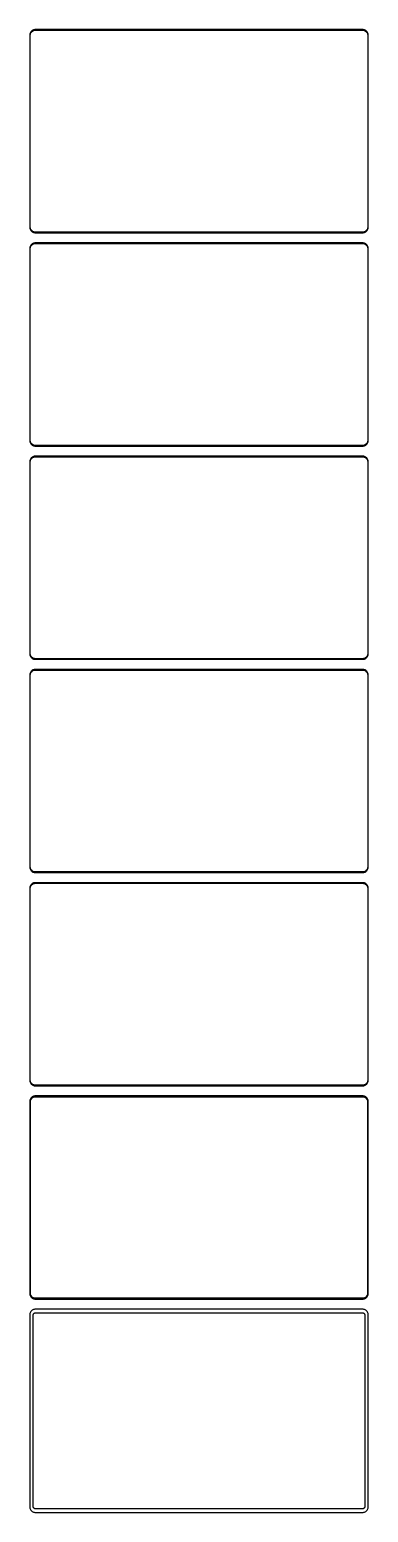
# Model space of a CAD drawing. Header units: metres. Extents: x -150 to 150, y 2745 to 5571.
# Drawn here: x -150 to 150, y 2745 to 4059 of the extents above; entities that cross this region are included whole.
import ezdxf

# ---------------------------------------------------------------- set-up
doc = ezdxf.new("R2010")
doc.units = ezdxf.units.M

msp = doc.modelspace()

# ---------------------------------------------------------------- linework, layer by layer
for p, q in [((-149.961, 4054.63), (-150, 4054)), ((-150, 4054), (-150, 3884)), ((-149.843, 4055.24), (-149.961, 4054.63)), ((-149.649, 4055.84), (-149.843, 4055.24)), ((-149.382, 4056.41), (-149.649, 4055.84)), ((-149.5, 4053.75), (-149.463, 4054.35)), ((-149.5, 3884.25), (-149.5, 4053.75)), ((-149.463, 4054.35), (-149.351, 4054.93)), ((-149.045, 4056.94), (-149.382, 4056.41)), ((-149.351, 4054.93), (-149.166, 4055.5)), ((-149.166, 4055.5), (-148.912, 4056.04)), ((-148.645, 4057.42), (-149.045, 4056.94)), ((-148.912, 4056.04), (-148.593, 4056.54)), ((-148.187, 4057.85), (-148.645, 4057.42)), ((-148.593, 4056.54), (-148.213, 4057)), ((-148.213, 4057), (-147.778, 4057.41)), ((-147.679, 4058.22), (-148.187, 4057.85)), ((-147.778, 4057.41), (-147.295, 4057.76)), ((-147.129, 4058.52), (-147.679, 4058.22)), ((-147.295, 4057.76), (-146.772, 4058.05)), ((-146.545, 4058.76), (-147.129, 4058.52)), ((-146.772, 4058.05), (-146.218, 4058.27)), ((-145.937, 4058.91), (-146.545, 4058.76)), ((-146.218, 4058.27), (-145.64, 4058.42)), ((-145.314, 4058.99), (-145.937, 4058.91)), ((-145.64, 4058.42), (-145.048, 4058.49)), ((145.314, 4058.99), (-145.314, 4058.99)), ((-145.048, 4058.49), (145.048, 4058.49)), ((145.048, 4058.49), (145.64, 4058.42)), ((145.937, 4058.91), (145.314, 4058.99)), ((145.64, 4058.42), (146.218, 4058.27)), ((146.545, 4058.76), (145.937, 4058.91)), ((146.218, 4058.27), (146.772, 4058.05)), ((147.129, 4058.52), (146.545, 4058.76)), ((146.772, 4058.05), (147.295, 4057.76)), ((147.679, 4058.22), (147.129, 4058.52)), ((147.295, 4057.76), (147.778, 4057.41)), ((148.187, 4057.85), (147.679, 4058.22)), ((147.778, 4057.41), (148.213, 4057)), ((148.645, 4057.42), (148.187, 4057.85)), ((148.213, 4057), (148.593, 4056.54)), ((148.593, 4056.54), (148.912, 4056.04)), ((149.045, 4056.94), (148.645, 4057.42)), ((148.912, 4056.04), (149.166, 4055.5)), ((149.382, 4056.41), (149.045, 4056.94)), ((149.166, 4055.5), (149.351, 4054.93)), ((149.351, 4054.93), (149.463, 4054.35)), ((149.649, 4055.84), (149.382, 4056.41)), ((149.463, 4054.35), (149.5, 4053.75)), ((149.5, 4053.75), (149.5, 3884.25)), ((149.843, 4055.24), (149.649, 4055.84)), ((149.961, 4054.63), (149.843, 4055.24)), ((150, 4054), (149.961, 4054.63)), ((150, 3884), (150, 4054)), ((-150, 3884), (-149.961, 3883.37)), ((-149.961, 3883.37), (-149.843, 3882.76)), ((-149.843, 3882.76), (-149.649, 3882.16)), ((-149.649, 3882.16), (-149.382, 3881.59)), ((-149.463, 3883.65), (-149.5, 3884.25)), ((-149.351, 3883.07), (-149.463, 3883.65)), ((-149.382, 3881.59), (-149.045, 3881.06)), ((-149.166, 3882.5), (-149.351, 3883.07)), ((-148.912, 3881.96), (-149.166, 3882.5)), ((-149.045, 3881.06), (-148.645, 3880.58)), ((-148.593, 3881.46), (-148.912, 3881.96)), ((-148.645, 3880.58), (-148.187, 3880.15)), ((-148.213, 3881), (-148.593, 3881.46)), ((-147.778, 3880.59), (-148.213, 3881)), ((-148.187, 3880.15), (-147.679, 3879.78)), ((-147.295, 3880.24), (-147.778, 3880.59)), ((-147.679, 3879.78), (-147.129, 3879.48)), ((-146.772, 3879.95), (-147.295, 3880.24)), ((-147.129, 3879.48), (-146.545, 3879.24)), ((-146.218, 3879.73), (-146.772, 3879.95)), ((-146.545, 3879.24), (-145.937, 3879.09)), ((-145.64, 3879.58), (-146.218, 3879.73)), ((-145.937, 3879.09), (-145.314, 3879.01)), ((-145.048, 3879.51), (-145.64, 3879.58)), ((-145.314, 3879.01), (145.314, 3879.01)), ((145.048, 3879.51), (-145.048, 3879.51)), ((145.64, 3879.58), (145.048, 3879.51)), ((145.314, 3879.01), (145.937, 3879.09)), ((146.218, 3879.73), (145.64, 3879.58)), ((145.937, 3879.09), (146.545, 3879.24)), ((146.772, 3879.95), (146.218, 3879.73)), ((146.545, 3879.24), (147.129, 3879.48)), ((147.295, 3880.24), (146.772, 3879.95)), ((147.129, 3879.48), (147.679, 3879.78)), ((147.778, 3880.59), (147.295, 3880.24)), ((147.679, 3879.78), (148.187, 3880.15)), ((148.213, 3881), (147.778, 3880.59)), ((148.187, 3880.15), (148.645, 3880.58)), ((148.593, 3881.46), (148.213, 3881)), ((148.912, 3881.96), (148.593, 3881.46)), ((148.645, 3880.58), (149.045, 3881.06)), ((149.166, 3882.5), (148.912, 3881.96)), ((149.045, 3881.06), (149.382, 3881.59)), ((149.351, 3883.07), (149.166, 3882.5)), ((149.463, 3883.65), (149.351, 3883.07)), ((149.382, 3881.59), (149.649, 3882.16)), ((149.5, 3884.25), (149.463, 3883.65)), ((149.649, 3882.16), (149.843, 3882.76)), ((149.843, 3882.76), (149.961, 3883.37)), ((149.961, 3883.37), (150, 3884)), ((-149.961, 3865.63), (-150, 3865)), ((-150, 3865), (-150, 3695)), ((-149.843, 3866.24), (-149.961, 3865.63)), ((-149.649, 3866.84), (-149.843, 3866.24)), ((-149.382, 3867.41), (-149.649, 3866.84)), ((-149.5, 3864.75), (-149.463, 3865.35)), ((-149.5, 3695.25), (-149.5, 3864.75)), ((-149.463, 3865.35), (-149.351, 3865.93)), ((-149.045, 3867.94), (-149.382, 3867.41)), ((-149.351, 3865.93), (-149.166, 3866.5)), ((-149.166, 3866.5), (-148.912, 3867.04)), ((-148.645, 3868.42), (-149.045, 3867.94)), ((-148.912, 3867.04), (-148.593, 3867.54)), ((-148.187, 3868.85), (-148.645, 3868.42)), ((-148.593, 3867.54), (-148.213, 3868)), ((-148.213, 3868), (-147.778, 3868.41)), ((-147.679, 3869.22), (-148.187, 3868.85)), ((-147.778, 3868.41), (-147.295, 3868.76)), ((-147.129, 3869.52), (-147.679, 3869.22)), ((-147.295, 3868.76), (-146.772, 3869.05)), ((-146.545, 3869.76), (-147.129, 3869.52)), ((-146.772, 3869.05), (-146.218, 3869.27)), ((-145.937, 3869.91), (-146.545, 3869.76)), ((-146.218, 3869.27), (-145.64, 3869.42)), ((-145.314, 3869.99), (-145.937, 3869.91)), ((-145.64, 3869.42), (-145.048, 3869.49)), ((145.314, 3869.99), (-145.314, 3869.99)), ((-145.048, 3869.49), (145.048, 3869.49)), ((145.048, 3869.49), (145.64, 3869.42)), ((145.937, 3869.91), (145.314, 3869.99)), ((145.64, 3869.42), (146.218, 3869.27)), ((146.545, 3869.76), (145.937, 3869.91)), ((146.218, 3869.27), (146.772, 3869.05)), ((147.129, 3869.52), (146.545, 3869.76)), ((146.772, 3869.05), (147.295, 3868.76)), ((147.679, 3869.22), (147.129, 3869.52)), ((147.295, 3868.76), (147.778, 3868.41)), ((148.187, 3868.85), (147.679, 3869.22)), ((147.778, 3868.41), (148.213, 3868)), ((148.645, 3868.42), (148.187, 3868.85)), ((148.213, 3868), (148.593, 3867.54)), ((148.593, 3867.54), (148.912, 3867.04)), ((149.045, 3867.94), (148.645, 3868.42)), ((148.912, 3867.04), (149.166, 3866.5)), ((149.382, 3867.41), (149.045, 3867.94)), ((149.166, 3866.5), (149.351, 3865.93)), ((149.351, 3865.93), (149.463, 3865.35)), ((149.649, 3866.84), (149.382, 3867.41)), ((149.463, 3865.35), (149.5, 3864.75)), ((149.5, 3864.75), (149.5, 3695.25)), ((149.843, 3866.24), (149.649, 3866.84)), ((149.961, 3865.63), (149.843, 3866.24)), ((150, 3865), (149.961, 3865.63)), ((150, 3695), (150, 3865)), ((-150, 3695), (-149.961, 3694.37)), ((-149.961, 3694.37), (-149.843, 3693.76)), ((-149.843, 3693.76), (-149.649, 3693.16)), ((-149.649, 3693.16), (-149.382, 3692.59)), ((-149.463, 3694.65), (-149.5, 3695.25)), ((-149.351, 3694.07), (-149.463, 3694.65)), ((-149.382, 3692.59), (-149.045, 3692.06)), ((-149.166, 3693.5), (-149.351, 3694.07)), ((-148.912, 3692.96), (-149.166, 3693.5)), ((-148.593, 3692.46), (-148.912, 3692.96)), ((-148.213, 3692), (-148.593, 3692.46)), ((148.593, 3692.46), (148.213, 3692)), ((148.912, 3692.96), (148.593, 3692.46)), ((149.166, 3693.5), (148.912, 3692.96)), ((149.045, 3692.06), (149.382, 3692.59)), ((149.351, 3694.07), (149.166, 3693.5)), ((149.463, 3694.65), (149.351, 3694.07)), ((149.382, 3692.59), (149.649, 3693.16)), ((149.5, 3695.25), (149.463, 3694.65)), ((149.649, 3693.16), (149.843, 3693.76)), ((149.843, 3693.76), (149.961, 3694.37)), ((149.961, 3694.37), (150, 3695)), ((-149.045, 3692.06), (-148.645, 3691.58)), ((-148.645, 3679.42), (-149.045, 3678.94)), ((-148.645, 3691.58), (-148.187, 3691.15)), ((-148.187, 3679.85), (-148.645, 3679.42)), ((-147.778, 3691.59), (-148.213, 3692)), ((-148.213, 3679), (-147.778, 3679.41)), ((-148.187, 3691.15), (-147.679, 3690.78)), ((-147.679, 3680.22), (-148.187, 3679.85)), ((-147.295, 3691.24), (-147.778, 3691.59)), ((-147.778, 3679.41), (-147.295, 3679.76)), ((-147.679, 3690.78), (-147.129, 3690.48)), ((-147.129, 3680.52), (-147.679, 3680.22)), ((-146.772, 3690.95), (-147.295, 3691.24)), ((-147.295, 3679.76), (-146.772, 3680.05)), ((-147.129, 3690.48), (-146.545, 3690.24)), ((-146.545, 3680.76), (-147.129, 3680.52)), ((-146.218, 3690.73), (-146.772, 3690.95)), ((-146.772, 3680.05), (-146.218, 3680.27)), ((-146.545, 3690.24), (-145.937, 3690.09)), ((-145.937, 3680.91), (-146.545, 3680.76)), ((-145.64, 3690.58), (-146.218, 3690.73)), ((-146.218, 3680.27), (-145.64, 3680.42)), ((-145.937, 3690.09), (-145.314, 3690.01)), ((-145.314, 3680.99), (-145.937, 3680.91)), ((-145.048, 3690.51), (-145.64, 3690.58)), ((-145.64, 3680.42), (-145.048, 3680.49)), ((-145.314, 3690.01), (145.314, 3690.01)), ((145.314, 3680.99), (-145.314, 3680.99)), ((145.048, 3690.51), (-145.048, 3690.51)), ((-145.048, 3680.49), (145.048, 3680.49)), ((145.64, 3690.58), (145.048, 3690.51)), ((145.048, 3680.49), (145.64, 3680.42)), ((145.314, 3690.01), (145.937, 3690.09)), ((145.937, 3680.91), (145.314, 3680.99)), ((146.218, 3690.73), (145.64, 3690.58)), ((145.64, 3680.42), (146.218, 3680.27)), ((145.937, 3690.09), (146.545, 3690.24)), ((146.545, 3680.76), (145.937, 3680.91)), ((146.772, 3690.95), (146.218, 3690.73)), ((146.218, 3680.27), (146.772, 3680.05)), ((146.545, 3690.24), (147.129, 3690.48)), ((147.129, 3680.52), (146.545, 3680.76)), ((147.295, 3691.24), (146.772, 3690.95)), ((146.772, 3680.05), (147.295, 3679.76)), ((147.129, 3690.48), (147.679, 3690.78)), ((147.679, 3680.22), (147.129, 3680.52)), ((147.778, 3691.59), (147.295, 3691.24)), ((147.295, 3679.76), (147.778, 3679.41)), ((147.679, 3690.78), (148.187, 3691.15)), ((148.187, 3679.85), (147.679, 3680.22)), ((148.213, 3692), (147.778, 3691.59)), ((147.778, 3679.41), (148.213, 3679)), ((148.187, 3691.15), (148.645, 3691.58)), ((148.645, 3679.42), (148.187, 3679.85)), ((148.645, 3691.58), (149.045, 3692.06)), ((149.045, 3678.94), (148.645, 3679.42)), ((-149.961, 3676.63), (-150, 3676)), ((-150, 3676), (-150, 3506)), ((-149.843, 3677.24), (-149.961, 3676.63)), ((-149.649, 3677.84), (-149.843, 3677.24)), ((-149.382, 3678.41), (-149.649, 3677.84)), ((-149.5, 3675.75), (-149.463, 3676.35)), ((-149.5, 3506.25), (-149.5, 3675.75)), ((-149.463, 3676.35), (-149.351, 3676.93)), ((-149.045, 3678.94), (-149.382, 3678.41)), ((-149.351, 3676.93), (-149.166, 3677.5)), ((-149.166, 3677.5), (-148.912, 3678.04)), ((-148.912, 3678.04), (-148.593, 3678.54)), ((-148.593, 3678.54), (-148.213, 3679)), ((148.213, 3679), (148.593, 3678.54)), ((148.593, 3678.54), (148.912, 3678.04)), ((148.912, 3678.04), (149.166, 3677.5)), ((149.382, 3678.41), (149.045, 3678.94)), ((149.166, 3677.5), (149.351, 3676.93)), ((149.351, 3676.93), (149.463, 3676.35)), ((149.649, 3677.84), (149.382, 3678.41)), ((149.463, 3676.35), (149.5, 3675.75)), ((149.5, 3675.75), (149.5, 3506.25)), ((149.843, 3677.24), (149.649, 3677.84)), ((149.961, 3676.63), (149.843, 3677.24)), ((150, 3676), (149.961, 3676.63)), ((150, 3506), (150, 3676)), ((-150, 3506), (-149.961, 3505.37)), ((-149.961, 3505.37), (-149.843, 3504.76)), ((-149.843, 3504.76), (-149.649, 3504.16)), ((-149.649, 3504.16), (-149.382, 3503.59)), ((-149.463, 3505.65), (-149.5, 3506.25)), ((-149.351, 3505.07), (-149.463, 3505.65)), ((-149.382, 3503.59), (-149.045, 3503.06)), ((-149.166, 3504.5), (-149.351, 3505.07)), ((-148.912, 3503.96), (-149.166, 3504.5)), ((-149.045, 3503.06), (-148.645, 3502.58)), ((-148.593, 3503.46), (-148.912, 3503.96)), ((-148.645, 3502.58), (-148.187, 3502.15)), ((-148.213, 3503), (-148.593, 3503.46)), ((-147.778, 3502.59), (-148.213, 3503)), ((-148.187, 3502.15), (-147.679, 3501.78)), ((-147.295, 3502.24), (-147.778, 3502.59)), ((-147.679, 3501.78), (-147.129, 3501.48)), ((-146.772, 3501.95), (-147.295, 3502.24)), ((-147.129, 3501.48), (-146.545, 3501.24)), ((-146.218, 3501.73), (-146.772, 3501.95)), ((-146.545, 3501.24), (-145.937, 3501.09)), ((-145.64, 3501.58), (-146.218, 3501.73)), ((-145.937, 3501.09), (-145.314, 3501.01)), ((-145.048, 3501.51), (-145.64, 3501.58)), ((-145.314, 3501.01), (145.314, 3501.01)), ((145.048, 3501.51), (-145.048, 3501.51)), ((145.64, 3501.58), (145.048, 3501.51)), ((145.314, 3501.01), (145.937, 3501.09)), ((146.218, 3501.73), (145.64, 3501.58)), ((145.937, 3501.09), (146.545, 3501.24)), ((146.772, 3501.95), (146.218, 3501.73)), ((146.545, 3501.24), (147.129, 3501.48)), ((147.295, 3502.24), (146.772, 3501.95)), ((147.129, 3501.48), (147.679, 3501.78)), ((147.778, 3502.59), (147.295, 3502.24)), ((147.679, 3501.78), (148.187, 3502.15)), ((148.213, 3503), (147.778, 3502.59)), ((148.187, 3502.15), (148.645, 3502.58)), ((148.593, 3503.46), (148.213, 3503)), ((148.912, 3503.96), (148.593, 3503.46)), ((148.645, 3502.58), (149.045, 3503.06)), ((149.166, 3504.5), (148.912, 3503.96)), ((149.045, 3503.06), (149.382, 3503.59)), ((149.351, 3505.07), (149.166, 3504.5)), ((149.463, 3505.65), (149.351, 3505.07)), ((149.382, 3503.59), (149.649, 3504.16)), ((149.5, 3506.25), (149.463, 3505.65)), ((149.649, 3504.16), (149.843, 3504.76)), ((149.843, 3504.76), (149.961, 3505.37)), ((149.961, 3505.37), (150, 3506)), ((-149.961, 3487.63), (-150, 3487)), ((-150, 3487), (-150, 3317)), ((-149.843, 3488.24), (-149.961, 3487.63)), ((-149.649, 3488.84), (-149.843, 3488.24)), ((-149.382, 3489.41), (-149.649, 3488.84)), ((-149.5, 3486.75), (-149.463, 3487.35)), ((-149.5, 3317.25), (-149.5, 3486.75)), ((-149.463, 3487.35), (-149.351, 3487.93)), ((-149.045, 3489.94), (-149.382, 3489.41)), ((-149.351, 3487.93), (-149.166, 3488.5)), ((-149.166, 3488.5), (-148.912, 3489.04)), ((-148.645, 3490.42), (-149.045, 3489.94)), ((-148.912, 3489.04), (-148.593, 3489.54)), ((-148.187, 3490.85), (-148.645, 3490.42)), ((-148.593, 3489.54), (-148.213, 3490)), ((-148.213, 3490), (-147.778, 3490.41)), ((-147.679, 3491.22), (-148.187, 3490.85)), ((-147.778, 3490.41), (-147.295, 3490.76)), ((-147.129, 3491.52), (-147.679, 3491.22)), ((-147.295, 3490.76), (-146.772, 3491.05)), ((-146.545, 3491.76), (-147.129, 3491.52)), ((-146.772, 3491.05), (-146.218, 3491.27)), ((-145.937, 3491.91), (-146.545, 3491.76)), ((-146.218, 3491.27), (-145.64, 3491.42)), ((-145.314, 3491.99), (-145.937, 3491.91)), ((-145.64, 3491.42), (-145.048, 3491.49)), ((145.314, 3491.99), (-145.314, 3491.99)), ((-145.048, 3491.49), (145.048, 3491.49)), ((145.048, 3491.49), (145.64, 3491.42)), ((145.937, 3491.91), (145.314, 3491.99)), ((145.64, 3491.42), (146.218, 3491.27)), ((146.545, 3491.76), (145.937, 3491.91)), ((146.218, 3491.27), (146.772, 3491.05)), ((147.129, 3491.52), (146.545, 3491.76)), ((146.772, 3491.05), (147.295, 3490.76)), ((147.679, 3491.22), (147.129, 3491.52)), ((147.295, 3490.76), (147.778, 3490.41)), ((148.187, 3490.85), (147.679, 3491.22)), ((147.778, 3490.41), (148.213, 3490)), ((148.645, 3490.42), (148.187, 3490.85)), ((148.213, 3490), (148.593, 3489.54)), ((148.593, 3489.54), (148.912, 3489.04)), ((149.045, 3489.94), (148.645, 3490.42)), ((148.912, 3489.04), (149.166, 3488.5)), ((149.382, 3489.41), (149.045, 3489.94)), ((149.166, 3488.5), (149.351, 3487.93)), ((149.351, 3487.93), (149.463, 3487.35)), ((149.649, 3488.84), (149.382, 3489.41)), ((149.463, 3487.35), (149.5, 3486.75)), ((149.5, 3486.75), (149.5, 3317.25)), ((149.843, 3488.24), (149.649, 3488.84)), ((149.961, 3487.63), (149.843, 3488.24)), ((150, 3487), (149.961, 3487.63)), ((150, 3317), (150, 3487)), ((-150, 3317), (-149.961, 3316.37)), ((-149.961, 3316.37), (-149.843, 3315.76)), ((-149.843, 3315.76), (-149.649, 3315.16)), ((-149.649, 3315.16), (-149.382, 3314.59)), ((-149.463, 3316.65), (-149.5, 3317.25)), ((-149.351, 3316.07), (-149.463, 3316.65)), ((-149.382, 3314.59), (-149.045, 3314.06)), ((-149.166, 3315.5), (-149.351, 3316.07)), ((-148.912, 3314.96), (-149.166, 3315.5)), ((-149.045, 3314.06), (-148.645, 3313.58)), ((-148.593, 3314.46), (-148.912, 3314.96)), ((-148.645, 3313.58), (-148.187, 3313.15)), ((-148.213, 3314), (-148.593, 3314.46)), ((-147.778, 3313.59), (-148.213, 3314)), ((-148.187, 3313.15), (-147.679, 3312.78)), ((-147.295, 3313.24), (-147.778, 3313.59)), ((-147.679, 3312.78), (-147.129, 3312.48)), ((-146.772, 3312.95), (-147.295, 3313.24)), ((-147.129, 3312.48), (-146.545, 3312.24)), ((-146.218, 3312.73), (-146.772, 3312.95)), ((-146.545, 3312.24), (-145.937, 3312.09)), ((-145.64, 3312.58), (-146.218, 3312.73)), ((-145.937, 3312.09), (-145.314, 3312.01)), ((-145.048, 3312.51), (-145.64, 3312.58)), ((-145.314, 3312.01), (145.314, 3312.01)), ((145.048, 3312.51), (-145.048, 3312.51)), ((145.64, 3312.58), (145.048, 3312.51)), ((145.314, 3312.01), (145.937, 3312.09)), ((146.218, 3312.73), (145.64, 3312.58)), ((145.937, 3312.09), (146.545, 3312.24)), ((146.772, 3312.95), (146.218, 3312.73)), ((146.545, 3312.24), (147.129, 3312.48)), ((147.295, 3313.24), (146.772, 3312.95)), ((147.129, 3312.48), (147.679, 3312.78)), ((147.778, 3313.59), (147.295, 3313.24)), ((147.679, 3312.78), (148.187, 3313.15)), ((148.213, 3314), (147.778, 3313.59)), ((148.187, 3313.15), (148.645, 3313.58)), ((148.593, 3314.46), (148.213, 3314)), ((148.912, 3314.96), (148.593, 3314.46)), ((148.645, 3313.58), (149.045, 3314.06)), ((149.166, 3315.5), (148.912, 3314.96)), ((149.045, 3314.06), (149.382, 3314.59)), ((149.351, 3316.07), (149.166, 3315.5)), ((149.463, 3316.65), (149.351, 3316.07)), ((149.382, 3314.59), (149.649, 3315.16)), ((149.5, 3317.25), (149.463, 3316.65)), ((149.649, 3315.16), (149.843, 3315.76)), ((149.843, 3315.76), (149.961, 3316.37)), ((149.961, 3316.37), (150, 3317)), ((-149.961, 3298.63), (-150, 3298)), ((-149.843, 3299.24), (-149.961, 3298.63)), ((-149.649, 3299.84), (-149.843, 3299.24)), ((-149.382, 3300.41), (-149.649, 3299.84)), ((-149.5, 3297.75), (-149.463, 3298.35)), ((-149.463, 3298.35), (-149.351, 3298.93)), ((-149.045, 3300.94), (-149.382, 3300.41)), ((-149.351, 3298.93), (-149.166, 3299.5)), ((-149.166, 3299.5), (-148.912, 3300.04)), ((-148.645, 3301.42), (-149.045, 3300.94)), ((-148.912, 3300.04), (-148.593, 3300.54)), ((-148.187, 3301.85), (-148.645, 3301.42)), ((-148.593, 3300.54), (-148.213, 3301)), ((-148.213, 3301), (-147.778, 3301.41)), ((-147.679, 3302.22), (-148.187, 3301.85)), ((-147.778, 3301.41), (-147.295, 3301.76)), ((-147.129, 3302.52), (-147.679, 3302.22)), ((-147.295, 3301.76), (-146.772, 3302.05)), ((-146.545, 3302.76), (-147.129, 3302.52)), ((-146.772, 3302.05), (-146.218, 3302.27)), ((-145.937, 3302.91), (-146.545, 3302.76)), ((-146.218, 3302.27), (-145.64, 3302.42)), ((-145.314, 3302.99), (-145.937, 3302.91)), ((-145.64, 3302.42), (-145.048, 3302.49)), ((145.314, 3302.99), (-145.314, 3302.99)), ((-145.048, 3302.49), (145.048, 3302.49)), ((145.048, 3302.49), (145.64, 3302.42)), ((145.937, 3302.91), (145.314, 3302.99)), ((145.64, 3302.42), (146.218, 3302.27)), ((146.545, 3302.76), (145.937, 3302.91)), ((146.218, 3302.27), (146.772, 3302.05)), ((147.129, 3302.52), (146.545, 3302.76)), ((146.772, 3302.05), (147.295, 3301.76)), ((147.679, 3302.22), (147.129, 3302.52)), ((147.295, 3301.76), (147.778, 3301.41)), ((148.187, 3301.85), (147.679, 3302.22)), ((147.778, 3301.41), (148.213, 3301)), ((148.645, 3301.42), (148.187, 3301.85)), ((148.213, 3301), (148.593, 3300.54)), ((148.593, 3300.54), (148.912, 3300.04)), ((149.045, 3300.94), (148.645, 3301.42)), ((148.912, 3300.04), (149.166, 3299.5)), ((149.382, 3300.41), (149.045, 3300.94)), ((149.166, 3299.5), (149.351, 3298.93)), ((149.351, 3298.93), (149.463, 3298.35)), ((149.649, 3299.84), (149.382, 3300.41)), ((149.463, 3298.35), (149.5, 3297.75)), ((149.843, 3299.24), (149.649, 3299.84)), ((149.961, 3298.63), (149.843, 3299.24)), ((150, 3298), (149.961, 3298.63)), ((-150, 3298), (-150, 3128)), ((-149.5, 3128.25), (-149.5, 3297.75)), ((149.5, 3297.75), (149.5, 3128.25)), ((150, 3128), (150, 3298)), ((-150, 3128), (-149.961, 3127.37)), ((-149.961, 3127.37), (-149.843, 3126.76)), ((-149.463, 3127.65), (-149.5, 3128.25)), ((-149.351, 3127.07), (-149.463, 3127.65)), ((149.463, 3127.65), (149.351, 3127.07)), ((149.5, 3128.25), (149.463, 3127.65)), ((149.843, 3126.76), (149.961, 3127.37)), ((149.961, 3127.37), (150, 3128)), ((-149.843, 3126.76), (-149.649, 3126.16)), ((-149.649, 3126.16), (-149.382, 3125.59)), ((-149.382, 3125.59), (-149.045, 3125.06)), ((-149.166, 3126.5), (-149.351, 3127.07)), ((-148.912, 3125.96), (-149.166, 3126.5)), ((-149.045, 3125.06), (-148.645, 3124.58)), ((-148.593, 3125.46), (-148.912, 3125.96)), ((-148.645, 3124.58), (-148.187, 3124.15)), ((-148.213, 3125), (-148.593, 3125.46)), ((-147.778, 3124.59), (-148.213, 3125)), ((-148.187, 3124.15), (-147.679, 3123.78)), ((-147.295, 3124.24), (-147.778, 3124.59)), ((-147.679, 3123.78), (-147.129, 3123.48)), ((-146.772, 3123.95), (-147.295, 3124.24)), ((-147.129, 3123.48), (-146.545, 3123.24)), ((-146.218, 3123.73), (-146.772, 3123.95)), ((-146.545, 3123.24), (-145.937, 3123.09)), ((-145.64, 3123.58), (-146.218, 3123.73)), ((-145.937, 3123.09), (-145.314, 3123.01)), ((-145.048, 3123.51), (-145.64, 3123.58)), ((-145.314, 3123.01), (145.314, 3123.01)), ((145.048, 3123.51), (-145.048, 3123.51)), ((145.64, 3123.58), (145.048, 3123.51)), ((145.314, 3123.01), (145.937, 3123.09)), ((146.218, 3123.73), (145.64, 3123.58)), ((145.937, 3123.09), (146.545, 3123.24)), ((146.772, 3123.95), (146.218, 3123.73)), ((146.545, 3123.24), (147.129, 3123.48)), ((147.295, 3124.24), (146.772, 3123.95)), ((147.129, 3123.48), (147.679, 3123.78)), ((147.778, 3124.59), (147.295, 3124.24)), ((147.679, 3123.78), (148.187, 3124.15)), ((148.213, 3125), (147.778, 3124.59)), ((148.187, 3124.15), (148.645, 3124.58)), ((148.593, 3125.46), (148.213, 3125)), ((148.912, 3125.96), (148.593, 3125.46)), ((148.645, 3124.58), (149.045, 3125.06)), ((149.166, 3126.5), (148.912, 3125.96)), ((149.045, 3125.06), (149.382, 3125.59)), ((149.351, 3127.07), (149.166, 3126.5)), ((149.382, 3125.59), (149.649, 3126.16)), ((149.649, 3126.16), (149.843, 3126.76)), ((-149.961, 3109.63), (-150, 3109)), ((-150, 3109), (-150, 2939)), ((-149.843, 3110.24), (-149.961, 3109.63)), ((-149.649, 3110.84), (-149.843, 3110.24)), ((-149.382, 3111.41), (-149.649, 3110.84)), ((-149.045, 3111.94), (-149.382, 3111.41)), ((-149.328, 3108.75), (-149.292, 3109.32)), ((-149.328, 2939.25), (-149.328, 3108.75)), ((-149.292, 3109.32), (-149.185, 3109.89)), ((-149.185, 3109.89), (-149.007, 3110.44)), ((-148.645, 3112.42), (-149.045, 3111.94)), ((-149.007, 3110.44), (-148.762, 3110.96)), ((-148.762, 3110.96), (-148.454, 3111.44)), ((-148.187, 3112.85), (-148.645, 3112.42)), ((-148.454, 3111.44), (-148.088, 3111.88)), ((-147.679, 3113.22), (-148.187, 3112.85)), ((-148.088, 3111.88), (-147.668, 3112.28)), ((-147.129, 3113.52), (-147.679, 3113.22)), ((-147.668, 3112.28), (-147.203, 3112.62)), ((-147.203, 3112.62), (-146.699, 3112.89)), ((-146.545, 3113.76), (-147.129, 3113.52)), ((-146.699, 3112.89), (-146.165, 3113.1)), ((-145.937, 3113.91), (-146.545, 3113.76)), ((-146.165, 3113.1), (-145.608, 3113.25)), ((-145.314, 3113.99), (-145.937, 3113.91)), ((-145.608, 3113.25), (-145.037, 3113.32)), ((145.314, 3113.99), (-145.314, 3113.99)), ((-145.037, 3113.32), (145.037, 3113.32)), ((145.037, 3113.32), (145.608, 3113.25)), ((145.937, 3113.91), (145.314, 3113.99)), ((145.608, 3113.25), (146.165, 3113.1)), ((146.545, 3113.76), (145.937, 3113.91)), ((146.165, 3113.1), (146.699, 3112.89)), ((147.129, 3113.52), (146.545, 3113.76)), ((146.699, 3112.89), (147.203, 3112.62)), ((147.679, 3113.22), (147.129, 3113.52)), ((147.203, 3112.62), (147.668, 3112.28)), ((147.668, 3112.28), (148.088, 3111.88)), ((148.187, 3112.85), (147.679, 3113.22)), ((148.088, 3111.88), (148.454, 3111.44)), ((148.645, 3112.42), (148.187, 3112.85)), ((148.454, 3111.44), (148.762, 3110.96)), ((149.045, 3111.94), (148.645, 3112.42)), ((148.762, 3110.96), (149.007, 3110.44)), ((149.007, 3110.44), (149.185, 3109.89)), ((149.382, 3111.41), (149.045, 3111.94)), ((149.185, 3109.89), (149.292, 3109.32)), ((149.292, 3109.32), (149.328, 3108.75)), ((149.328, 3108.75), (149.328, 2939.25)), ((149.649, 3110.84), (149.382, 3111.41)), ((149.843, 3110.24), (149.649, 3110.84)), ((149.961, 3109.63), (149.843, 3110.24)), ((150, 3109), (149.961, 3109.63)), ((150, 2939), (150, 3109)), ((-150, 2939), (-149.961, 2938.37)), ((-149.961, 2938.37), (-149.843, 2937.76)), ((-149.843, 2937.76), (-149.649, 2937.16)), ((-149.649, 2937.16), (-149.382, 2936.59)), ((-149.382, 2936.59), (-149.045, 2936.06)), ((-149.292, 2938.68), (-149.328, 2939.25)), ((-149.185, 2938.11), (-149.292, 2938.68)), ((-149.007, 2937.56), (-149.185, 2938.11)), ((-149.045, 2936.06), (-148.645, 2935.58)), ((-148.762, 2937.04), (-149.007, 2937.56)), ((-148.454, 2936.56), (-148.762, 2937.04)), ((-148.645, 2935.58), (-148.187, 2935.15)), ((-148.088, 2936.12), (-148.454, 2936.56)), ((-148.187, 2935.15), (-147.679, 2934.78)), ((-147.668, 2935.72), (-148.088, 2936.12)), ((-147.679, 2934.78), (-147.129, 2934.48)), ((-147.203, 2935.38), (-147.668, 2935.72)), ((-146.699, 2935.11), (-147.203, 2935.38)), ((-147.129, 2934.48), (-146.545, 2934.24)), ((-146.165, 2934.9), (-146.699, 2935.11)), ((-146.545, 2934.24), (-145.937, 2934.09)), ((-145.608, 2934.75), (-146.165, 2934.9)), ((-145.937, 2934.09), (-145.314, 2934.01)), ((-145.037, 2934.68), (-145.608, 2934.75)), ((-145.314, 2934.01), (145.314, 2934.01)), ((145.037, 2934.68), (-145.037, 2934.68)), ((145.608, 2934.75), (145.037, 2934.68)), ((145.314, 2934.01), (145.937, 2934.09)), ((146.165, 2934.9), (145.608, 2934.75)), ((145.937, 2934.09), (146.545, 2934.24)), ((146.699, 2935.11), (146.165, 2934.9)), ((146.545, 2934.24), (147.129, 2934.48)), ((147.203, 2935.38), (146.699, 2935.11)), ((147.129, 2934.48), (147.679, 2934.78)), ((147.668, 2935.72), (147.203, 2935.38)), ((148.088, 2936.12), (147.668, 2935.72)), ((147.679, 2934.78), (148.187, 2935.15)), ((148.454, 2936.56), (148.088, 2936.12)), ((148.187, 2935.15), (148.645, 2935.58)), ((148.762, 2937.04), (148.454, 2936.56)), ((148.645, 2935.58), (149.045, 2936.06)), ((149.007, 2937.56), (148.762, 2937.04)), ((149.185, 2938.11), (149.007, 2937.56)), ((149.045, 2936.06), (149.382, 2936.59)), ((149.292, 2938.68), (149.185, 2938.11)), ((149.328, 2939.25), (149.292, 2938.68)), ((149.382, 2936.59), (149.649, 2937.16)), ((149.649, 2937.16), (149.843, 2937.76)), ((149.843, 2937.76), (149.961, 2938.37)), ((149.961, 2938.37), (150, 2939)), ((-149.961, 2920.63), (-150, 2920)), ((-150, 2920), (-150, 2750)), ((-149.843, 2921.24), (-149.961, 2920.63)), ((-149.649, 2921.84), (-149.843, 2921.24)), ((-149.382, 2922.41), (-149.649, 2921.84)), ((-149.045, 2922.94), (-149.382, 2922.41)), ((-148.645, 2923.42), (-149.045, 2922.94)), ((-148.187, 2923.85), (-148.645, 2923.42)), ((-147.679, 2924.22), (-148.187, 2923.85)), ((-147.129, 2924.52), (-147.679, 2924.22)), ((-146.545, 2924.76), (-147.129, 2924.52)), ((-146.86, 2919.75), (-146.843, 2920.01)), ((-146.86, 2750.25), (-146.86, 2919.75)), ((-146.843, 2920.01), (-146.793, 2920.27)), ((-146.793, 2920.27), (-146.711, 2920.53)), ((-146.711, 2920.53), (-146.599, 2920.77)), ((-146.599, 2920.77), (-146.457, 2920.99)), ((-145.937, 2924.91), (-146.545, 2924.76)), ((-146.457, 2920.99), (-146.288, 2921.19)), ((-146.288, 2921.19), (-146.095, 2921.38)), ((-146.095, 2921.38), (-145.88, 2921.53)), ((-145.314, 2924.99), (-145.937, 2924.91)), ((-145.88, 2921.53), (-145.648, 2921.66)), ((-145.648, 2921.66), (-145.402, 2921.76)), ((-145.402, 2921.76), (-145.145, 2921.82)), ((145.314, 2924.99), (-145.314, 2924.99)), ((-145.145, 2921.82), (-144.882, 2921.86)), ((-144.882, 2921.86), (144.882, 2921.86)), ((144.882, 2921.86), (145.145, 2921.82)), ((145.145, 2921.82), (145.402, 2921.76)), ((145.937, 2924.91), (145.314, 2924.99)), ((145.402, 2921.76), (145.648, 2921.66)), ((145.648, 2921.66), (145.88, 2921.53)), ((145.88, 2921.53), (146.095, 2921.38)), ((146.545, 2924.76), (145.937, 2924.91)), ((146.095, 2921.38), (146.288, 2921.19)), ((146.288, 2921.19), (146.457, 2920.99)), ((146.457, 2920.99), (146.599, 2920.77)), ((147.129, 2924.52), (146.545, 2924.76)), ((146.599, 2920.77), (146.711, 2920.53)), ((146.711, 2920.53), (146.793, 2920.27)), ((146.793, 2920.27), (146.843, 2920.01)), ((146.843, 2920.01), (146.86, 2919.75)), ((146.86, 2919.75), (146.86, 2750.25)), ((147.679, 2924.22), (147.129, 2924.52)), ((148.187, 2923.85), (147.679, 2924.22)), ((148.645, 2923.42), (148.187, 2923.85)), ((149.045, 2922.94), (148.645, 2923.42)), ((149.382, 2922.41), (149.045, 2922.94)), ((149.649, 2921.84), (149.382, 2922.41)), ((149.843, 2921.24), (149.649, 2921.84)), ((149.961, 2920.63), (149.843, 2921.24)), ((150, 2920), (149.961, 2920.63)), ((150, 2750), (150, 2920)), ((-150, 2750), (-149.961, 2749.37)), ((-149.961, 2749.37), (-149.843, 2748.76)), ((-149.843, 2748.76), (-149.649, 2748.16)), ((-149.649, 2748.16), (-149.382, 2747.59)), ((-149.382, 2747.59), (-149.045, 2747.06)), ((-149.045, 2747.06), (-148.645, 2746.58)), ((-148.645, 2746.58), (-148.187, 2746.15)), ((-146.843, 2749.99), (-146.86, 2750.25)), ((-146.793, 2749.73), (-146.843, 2749.99)), ((-146.711, 2749.47), (-146.793, 2749.73)), ((-146.599, 2749.23), (-146.711, 2749.47)), ((-146.457, 2749.01), (-146.599, 2749.23)), ((-146.288, 2748.81), (-146.457, 2749.01)), ((-146.095, 2748.62), (-146.288, 2748.81)), ((-145.88, 2748.47), (-146.095, 2748.62)), ((-145.648, 2748.34), (-145.88, 2748.47)), ((-145.402, 2748.24), (-145.648, 2748.34)), ((-145.145, 2748.18), (-145.402, 2748.24)), ((-144.882, 2748.14), (-145.145, 2748.18)), ((144.882, 2748.14), (-144.882, 2748.14)), ((145.145, 2748.18), (144.882, 2748.14)), ((145.402, 2748.24), (145.145, 2748.18)), ((145.648, 2748.34), (145.402, 2748.24)), ((145.88, 2748.47), (145.648, 2748.34)), ((146.095, 2748.62), (145.88, 2748.47)), ((146.288, 2748.81), (146.095, 2748.62)), ((146.457, 2749.01), (146.288, 2748.81)), ((146.599, 2749.23), (146.457, 2749.01)), ((146.711, 2749.47), (146.599, 2749.23)), ((146.793, 2749.73), (146.711, 2749.47)), ((146.843, 2749.99), (146.793, 2749.73)), ((146.86, 2750.25), (146.843, 2749.99)), ((148.187, 2746.15), (148.645, 2746.58)), ((148.645, 2746.58), (149.045, 2747.06)), ((149.045, 2747.06), (149.382, 2747.59)), ((149.382, 2747.59), (149.649, 2748.16)), ((149.649, 2748.16), (149.843, 2748.76)), ((149.843, 2748.76), (149.961, 2749.37)), ((149.961, 2749.37), (150, 2750)), ((-148.187, 2746.15), (-147.679, 2745.78)), ((-147.679, 2745.78), (-147.129, 2745.48)), ((-147.129, 2745.48), (-146.545, 2745.24)), ((-146.545, 2745.24), (-145.937, 2745.09)), ((-145.937, 2745.09), (-145.314, 2745.01)), ((-145.314, 2745.01), (145.314, 2745.01)), ((145.314, 2745.01), (145.937, 2745.09)), ((145.937, 2745.09), (146.545, 2745.24)), ((146.545, 2745.24), (147.129, 2745.48)), ((147.129, 2745.48), (147.679, 2745.78)), ((147.679, 2745.78), (148.187, 2746.15))]:
    msp.add_line(p, q)

doc.saveas('drawing.dxf')
